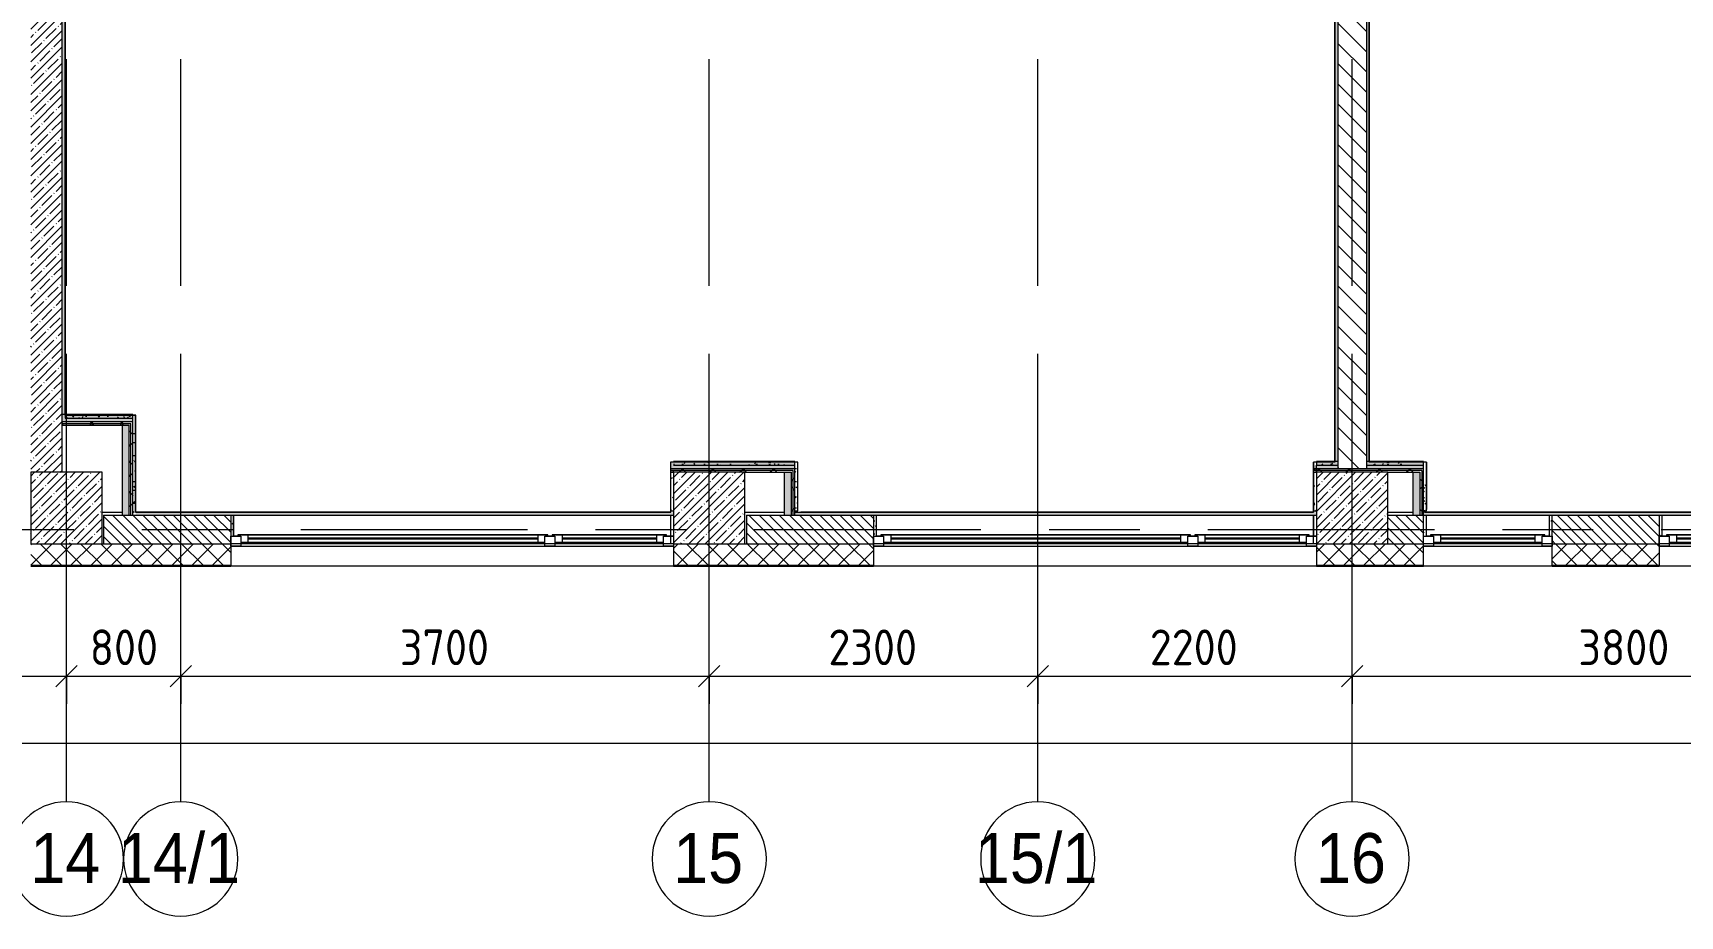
# Model space of a CAD drawing. Header units: millimetres. Extents: x 35363 to 232034, y -8553 to 29000.
# Drawn here: x 47425 to 58956, y -2706 to 3476 of the extents above; entities that cross this region are included whole.
import ezdxf

# ---------------------------------------------------------------- set-up
doc = ezdxf.new("R2010")
doc.units = ezdxf.units.MM
doc.linetypes.add('Осевая', pattern=[3175, 635, -476.25, 1587.5, -476.25])
for name, color, linetype, lineweight in [('A-ANNO-DIMS', 7, 'Continuous', 9), ('A-ANNO-DIMS-100', 7, 'Continuous', 9), ('A-GLAZ', 7, 'Continuous', 9), ('A-GLAZ-1', 7, 'Continuous', 13), ('A-WALL', 7, 'Continuous', 9), ('I-WALL', 7, 'Continuous', 9), ('S-COLS', 7, 'Continuous', 9), ('Оси', 7, 'Continuous', 9), ('Оси-1', 7, 'Continuous', 20), ('Оси-2', 7, 'Осевая', 9)]:
    doc.layers.add(name, color=color, linetype=linetype, lineweight=lineweight)
doc.layers.add('A-WALL-1', color=7, linetype='Continuous', lineweight=9, true_color=0x3c3c3c)
doc.layers.add('A-WALL-FNSH-1', color=7, linetype='Continuous', lineweight=9, true_color=0x3c3c3c)
doc.styles.add('Arial', font='arial.ttf', dxfattribs={"width": 0.9, "height": 350})
doc.styles.add('ISOCPEUR', font='isocpeur.ttf', dxfattribs={"width": 0.9, "height": 250})
doc.dimstyles.new('ISO-2_5_0_9К_БОЛЬШОЙ', dxfattribs={"dimscale": 304.8, "dimtxt": 248.995294, "dimasz": 0.492126, "dimexe": 0.393701, "dimexo": 0.984252, "dimgap": 0, "dimtad": 1, "dimdec": 0, "dimrnd": 10, "dimzin": 0, "dimdsep": 46, "dimtxsty": 'ISOCPEUR', "dimblk1": 'OBLIQUE', "dimblk2": 'OBLIQUE', "dimsah": 1, "dimcen": 0.09, "dimdle": 0.393701, "dimazin": 0, "dimtfac": 1, "dimtdec": 4, "dimtix": 1, "dimtmove": 0, "dimatfit": 3, "dimfxl": 1, "dimtvp": 1, "dimtolj": 1, "dimtzin": 0, "dimarcsym": 2})
pattern_1 = [(135, (0, 0), (-35.35534, -35.35534), [])]
pattern_2 = [(0, (0, 0), (121.92, 30.48), [10.058, -81.382, 10.058, -81.382, -487.68]), (0, (0, 0), (121.92, 30.48), [-182.88, 10.058, -172.822, 10.058, -81.382, -213.36]), (0, (0, 0), (121.92, 30.48), [-457.2, 10.058, -50.902, 10.058, -142.342]), (120, (45.72, 15.24), (-87.356454, 90.345817), [10.058, -81.382, 10.058, -81.382, -487.68]), (120, (45.72, 15.24), (-87.356454, 90.345817), [-182.88, 10.058, -172.822, 10.058, -81.382, -213.36]), (120, (45.72, 15.24), (-87.356454, 90.345817), [-457.2, 10.058, -50.902, 10.058, -142.342]), (240, (60.96, 76.2), (-34.563546, -120.825817), [10.058, -81.382, 10.058, -81.382, -487.68]), (240, (60.96, 76.2), (-34.563546, -120.825817), [-182.88, 10.058, -172.822, 10.058, -81.382, -213.36]), (240, (60.96, 76.2), (-34.563546, -120.825817), [-457.2, 10.058, -50.902, 10.058, -142.342])]
pattern_3 = [(45, (0, 0), (-106.066, 106.066), []), (135, (0, 0), (-106.066, -106.066), [])]

# ---------------------------------------------------------------- blocks, each defined once
blk = doc.blocks.new('BSC_Колонна _Прямоугольная - 500х500-V7-План заполнения и маркировки дверных проемов 2 этажа в осях 12-23')
at = {"layer": 'S-COLS'}
h = blk.add_hatch(dxfattribs=at)
h.set_pattern_fill('FP_8', color=256, style=0, pattern_type=2)
h.set_pattern_definition([(45, (-47660, -150), (-57.02463, 57.02463), []), (45, (-47602.975, -150), (-57.02463, 57.02463), [100.806, -20.161, 3.353, -16.808])])
h.paths.add_polyline_path([(-250, -250), (250, -250), (250, 250), (-250, 250)])
for p, q in [((250, 250), (-250, 250)), ((-250, 250), (-250, -250)), ((250, -250), (250, 250)), ((-250, -250), (250, -250))]:
    blk.add_line(p, q, dxfattribs=at)
blk = doc.blocks.new('BSC_Колонна _Прямоугольная - 500х500-V8-План заполнения и маркировки дверных проемов 2 этажа в осях 12-23')
at = {"layer": 'S-COLS'}
h = blk.add_hatch(dxfattribs=at)
h.set_pattern_fill('FP_9', color=256, style=0, pattern_type=2)
h.set_pattern_definition([(45, (-52160, -150), (-57.02463, 57.02463), []), (45, (-52102.975, -150), (-57.02463, 57.02463), [100.806, -20.161, 3.353, -16.808])])
h.paths.add_polyline_path([(-250, -250), (250, -250), (250, 250), (-250, 250)])
for p, q in [((250, 250), (-250, 250)), ((-250, 250), (-250, -250)), ((250, -250), (250, 250)), ((-250, -250), (250, -250))]:
    blk.add_line(p, q, dxfattribs=at)
blk = doc.blocks.new('BSC_Колонна _Прямоугольная - 500х500-V16-План заполнения и маркировки дверных проемов 2 этажа в осях 12-23')
at = {"layer": 'S-COLS'}
h = blk.add_hatch(dxfattribs=at)
h.set_pattern_fill('FP_28', color=256, style=0, pattern_type=2)
h.set_pattern_definition([(45, (-56660, -150), (-57.02463, 57.02463), []), (45, (-56602.975, -150), (-57.02463, 57.02463), [100.806, -20.161, 3.353, -16.808])])
h.paths.add_polyline_path([(-210, -250), (250, -250), (250, 250), (-250, 250), (-250, -250)])
for p, q in [((250, 250), (-250, 250)), ((-250, 250), (-250, -250)), ((250, -250), (250, 250)), ((-250, -250), (250, -250))]:
    blk.add_line(p, q, dxfattribs=at)
blk = doc.blocks.new('120_Окно_СКБ_1Ст - 120_Окно_СКБ_1Ст 900х2500_h_-20664874-План заполнения и маркировки дверных проемов 2 этажа в осях 12-23')
at = {"layer": 'A-GLAZ'}
for p, q in [((450, -57), (-450, -57)), ((-330, -107), (330, -107)), ((-430, -127), (-400, -127)), ((330, -117), (-330, -117)), ((400, -127), (430, -127))]:
    blk.add_line(p, q, dxfattribs=at)
at = {"layer": 'A-GLAZ-1'}
for p, q in [((-450, -127), (-450, -57)), ((-450, -57), (-380, -57)), ((-380, -57), (-380, -127)), ((380, -87), (-380, -87)), ((-380, -87), (-380, -127)), ((-330, -137), (-330, -87)), ((330, -137), (330, -87)), ((380, -127), (380, -57)), ((380, -57), (450, -57)), ((380, -127), (380, -87)), ((450, -57), (450, -127)), ((-380, -127), (-450, -127)), ((-380, -127), (-400, -127)), ((-400, -127), (-400, -137)), ((-400, -137), (400, -137)), ((400, -137), (-400, -137)), ((450, -127), (380, -127)), ((400, -127), (380, -127)), ((400, -137), (400, -127))]:
    blk.add_line(p, q, dxfattribs=at)
blk = doc.blocks.new('120_Окно_СКБ_2Ст - 120_Окно_СКБ_2Ст 2100х2500 _мал створка СЛЕВА_-22446485-План заполнения и маркировки дверных проемов 2 этажа в осях 12-23')
at = {"layer": 'A-GLAZ'}
for p, q in [((1050, -57), (-1050, -57)), ((-930, -107), (-270, -107)), ((-100, -107), (930, -107)), ((-1050, -127), (-1000, -127)), ((-270, -117), (-930, -117)), ((-200, -127), (-170, -127)), ((930, -117), (-100, -117)), ((1000, -127), (1030, -127))]:
    blk.add_line(p, q, dxfattribs=at)
at = {"layer": 'A-GLAZ-1'}
for p, q in [((-1050, -127), (-1050, -57)), ((-1050, -57), (-980, -57)), ((-980, -57), (-980, -127)), ((-220, -87), (-980, -87)), ((-980, -87), (-980, -127)), ((-930, -137), (-930, -87)), ((-270, -137), (-270, -87)), ((-220, -127), (-220, -57)), ((-220, -57), (-150, -57)), ((-220, -127), (-220, -87)), ((-150, -57), (-150, -127)), ((980, -87), (-150, -87)), ((-150, -87), (-150, -127)), ((-100, -137), (-100, -87)), ((930, -137), (930, -87)), ((980, -127), (980, -57)), ((980, -57), (1050, -57)), ((980, -127), (980, -87)), ((1050, -57), (1050, -127)), ((-980, -127), (-1050, -127)), ((-980, -127), (-1000, -127)), ((-1000, -127), (-1000, -137)), ((-1000, -137), (-200, -137)), ((-200, -137), (-1000, -137)), ((-150, -127), (-220, -127)), ((-200, -127), (-220, -127)), ((-200, -137), (-200, -127)), ((-150, -127), (-170, -127)), ((-170, -127), (-170, -137)), ((-170, -137), (1000, -137)), ((1000, -137), (-170, -137)), ((1050, -127), (980, -127)), ((1000, -127), (980, -127)), ((1000, -137), (1000, -127))]:
    blk.add_line(p, q, dxfattribs=at)
blk = doc.blocks.new('120_Окно_СКБ_2Ст - 120_Окно_СКБ_2Ст 3100х2500 _мал_ створка слева-2_-V21-План заполнения и маркировки дверных проемов 2 этажа в осях 12-23')
at = {"layer": 'A-GLAZ'}
for p, q in [((1550, -57), (-1550, -57)), ((-1430, -107), (-770, -107)), ((-600, -107), (1430, -107)), ((-1550, -127), (-1500, -127)), ((-770, -117), (-1430, -117)), ((-700, -127), (-670, -127)), ((1430, -117), (-600, -117)), ((1500, -127), (1530, -127))]:
    blk.add_line(p, q, dxfattribs=at)
at = {"layer": 'A-GLAZ-1'}
for p, q in [((-1550, -127), (-1550, -57)), ((-1550, -57), (-1480, -57)), ((-1480, -57), (-1480, -127)), ((-720, -87), (-1480, -87)), ((-1480, -87), (-1480, -127)), ((-1430, -137), (-1430, -87)), ((-770, -137), (-770, -87)), ((-720, -127), (-720, -57)), ((-720, -57), (-650, -57)), ((-720, -127), (-720, -87)), ((-650, -57), (-650, -127)), ((1480, -87), (-650, -87)), ((-650, -87), (-650, -127)), ((-600, -137), (-600, -87)), ((1430, -137), (1430, -87)), ((1480, -127), (1480, -57)), ((1480, -57), (1550, -57)), ((1480, -127), (1480, -87)), ((1550, -57), (1550, -127)), ((-1480, -127), (-1550, -127)), ((-1480, -127), (-1500, -127)), ((-1500, -127), (-1500, -137)), ((-1500, -137), (-700, -137)), ((-700, -137), (-1500, -137)), ((-650, -127), (-720, -127)), ((-700, -127), (-720, -127)), ((-700, -137), (-700, -127)), ((-650, -127), (-670, -127)), ((-670, -127), (-670, -137)), ((-670, -137), (1500, -137)), ((1500, -137), (-670, -137)), ((1550, -127), (1480, -127)), ((1500, -127), (1480, -127)), ((1500, -137), (1500, -127))]:
    blk.add_line(p, q, dxfattribs=at)
blk = doc.blocks.new('120_Окно_СКБ_2Ст - 120_Окно_СКБ_2Ст 3100х2500 _мал_ створка слева-2_-V22-План заполнения и маркировки дверных проемов 2 этажа в осях 12-23')
at = {"layer": 'A-GLAZ'}
for p, q in [((1550, -57), (-1550, -57)), ((-1430, -107), (-770, -107)), ((-600, -107), (1430, -107)), ((-1550, -127), (-1500, -127)), ((-770, -117), (-1430, -117)), ((-700, -127), (-670, -127)), ((1430, -117), (-600, -117)), ((1500, -127), (1530, -127))]:
    blk.add_line(p, q, dxfattribs=at)
at = {"layer": 'A-GLAZ-1'}
for p, q in [((-1550, -127), (-1550, -57)), ((-1550, -57), (-1480, -57)), ((-1480, -57), (-1480, -127)), ((-720, -87), (-1480, -87)), ((-1480, -87), (-1480, -127)), ((-1430, -137), (-1430, -87)), ((-770, -137), (-770, -87)), ((-720, -127), (-720, -57)), ((-720, -57), (-650, -57)), ((-720, -127), (-720, -87)), ((-650, -57), (-650, -127)), ((1480, -87), (-650, -87)), ((-650, -87), (-650, -127)), ((-600, -137), (-600, -87)), ((1430, -137), (1430, -87)), ((1480, -127), (1480, -57)), ((1480, -57), (1550, -57)), ((1480, -127), (1480, -87)), ((1550, -57), (1550, -127)), ((-1480, -127), (-1550, -127)), ((-1480, -127), (-1500, -127)), ((-1500, -127), (-1500, -137)), ((-1500, -137), (-700, -137)), ((-700, -137), (-1500, -137)), ((-650, -127), (-720, -127)), ((-700, -127), (-720, -127)), ((-700, -137), (-700, -127)), ((-650, -127), (-670, -127)), ((-670, -127), (-670, -137)), ((-670, -137), (1500, -137)), ((1500, -137), (-670, -137)), ((1550, -127), (1480, -127)), ((1500, -127), (1480, -127)), ((1500, -137), (1500, -127))]:
    blk.add_line(p, q, dxfattribs=at)
blk = doc.blocks.new('Ось сетки - D8-29747960-План заполнения и маркировки дверных проемов 2 этажа в осях 12-23')
at = {"layer": 'Оси-1'}
for start, end in [(360, 180), (180, 360)]:
    blk.add_arc((0, 0), 4, start, end, dxfattribs=at)
blk = doc.blocks.new('DIMBLOCK17-План заполнения и маркировки дверных проемов 2 этажа в осях 12-23')
at = {"layer": 'A-ANNO-DIMS-100'}
for p, q in [((43160, -1220), (43160, -907)), ((47660, -1220), (47660, -907)), ((43160, -1027), (47660, -1027)), ((43160, -1027), (43160, -1220)), ((47660, -1027), (47660, -1220))]:
    blk.add_line(p, q, dxfattribs=at)
at = {"layer": 'A-ANNO-DIMS-100', "lineweight": 20}
for p, q in [((43160, -1027), (43085, -1102)), ((43160, -1027), (43235, -952)), ((47660, -1027), (47585, -1102)), ((47660, -1027), (47735, -952))]:
    blk.add_line(p, q, dxfattribs=at)
at = {"layer": 'A-ANNO-DIMS-100', "color": 0, "insert": (45082, -700), "char_height": 250, "width": 787.21, "attachment_point": 1, "line_spacing_factor": 1.149209, "style": 'ISOCPEUR'}
blk.add_mtext('4500', dxfattribs=at)
blk = doc.blocks.new('_Oblique')
at = {"color": 0, "linetype": 'ByBlock', "lineweight": -2}
blk.add_line((-0.5, -0.5), (0.5, 0.5), dxfattribs=at)
blk = doc.blocks.new('DIMBLOCK18-План заполнения и маркировки дверных проемов 2 этажа в осях 12-23')
at = {"layer": 'A-ANNO-DIMS-100'}
for p, q in [((47660, -1220), (47660, -907)), ((48460, -1220), (48460, -907)), ((47660, -1027), (48460, -1027)), ((47660, -1027), (47660, -1220)), ((48460, -1027), (48460, -1220))]:
    blk.add_line(p, q, dxfattribs=at)
at = {"layer": 'A-ANNO-DIMS-100', "lineweight": 20}
for p, q in [((47660, -1027), (47585, -1102)), ((47660, -1027), (47735, -952)), ((48460, -1027), (48385, -1102)), ((48460, -1027), (48535, -952))]:
    blk.add_line(p, q, dxfattribs=at)
at = {"layer": 'A-ANNO-DIMS-100', "color": 0, "insert": (47823, -700), "char_height": 250, "width": 568.86, "attachment_point": 1, "line_spacing_factor": 1.149209, "style": 'ISOCPEUR'}
blk.add_mtext('800', dxfattribs=at)
blk = doc.blocks.new('DIMBLOCK19-План заполнения и маркировки дверных проемов 2 этажа в осях 12-23')
at = {"layer": 'A-ANNO-DIMS-100'}
for p, q in [((48460, -1220), (48460, -907)), ((52160, -1220), (52160, -907)), ((48460, -1027), (52160, -1027)), ((48460, -1027), (48460, -1220)), ((52160, -1027), (52160, -1220))]:
    blk.add_line(p, q, dxfattribs=at)
at = {"layer": 'A-ANNO-DIMS-100', "lineweight": 20}
for p, q in [((48460, -1027), (48385, -1102)), ((48460, -1027), (48535, -952)), ((52160, -1027), (52085, -1102)), ((52160, -1027), (52235, -952))]:
    blk.add_line(p, q, dxfattribs=at)
at = {"layer": 'A-ANNO-DIMS-100', "color": 0, "insert": (49994, -700), "char_height": 250, "width": 758.48, "attachment_point": 1, "line_spacing_factor": 1.149209, "style": 'ISOCPEUR'}
blk.add_mtext('3700', dxfattribs=at)
blk = doc.blocks.new('DIMBLOCK20-План заполнения и маркировки дверных проемов 2 этажа в осях 12-23')
at = {"layer": 'A-ANNO-DIMS-100'}
for p, q in [((52160, -1220), (52160, -907)), ((54460, -1220), (54460, -907)), ((52160, -1027), (54460, -1027)), ((52160, -1027), (52160, -1220)), ((54460, -1027), (54460, -1220))]:
    blk.add_line(p, q, dxfattribs=at)
at = {"layer": 'A-ANNO-DIMS-100', "lineweight": 20}
for p, q in [((52160, -1027), (52085, -1102)), ((52160, -1027), (52235, -952)), ((54460, -1027), (54385, -1102)), ((54460, -1027), (54535, -952))]:
    blk.add_line(p, q, dxfattribs=at)
at = {"layer": 'A-ANNO-DIMS-100', "color": 0, "insert": (52994, -700), "char_height": 250, "width": 758.48, "attachment_point": 1, "line_spacing_factor": 1.149209, "style": 'ISOCPEUR'}
blk.add_mtext('2300', dxfattribs=at)
blk = doc.blocks.new('DIMBLOCK21-План заполнения и маркировки дверных проемов 2 этажа в осях 12-23')
at = {"layer": 'A-ANNO-DIMS-100'}
for p, q in [((54460, -1220), (54460, -907)), ((56660, -1220), (56660, -907)), ((54460, -1027), (56660, -1027)), ((54460, -1027), (54460, -1220)), ((56660, -1027), (56660, -1220))]:
    blk.add_line(p, q, dxfattribs=at)
at = {"layer": 'A-ANNO-DIMS-100', "lineweight": 20}
for p, q in [((54460, -1027), (54385, -1102)), ((54460, -1027), (54535, -952)), ((56660, -1027), (56585, -1102)), ((56660, -1027), (56735, -952))]:
    blk.add_line(p, q, dxfattribs=at)
at = {"layer": 'A-ANNO-DIMS-100', "color": 0, "insert": (55244, -700), "char_height": 250, "width": 758.48, "attachment_point": 1, "line_spacing_factor": 1.149209, "style": 'ISOCPEUR'}
blk.add_mtext('2200', dxfattribs=at)
blk = doc.blocks.new('DIMBLOCK22-План заполнения и маркировки дверных проемов 2 этажа в осях 12-23')
at = {"layer": 'A-ANNO-DIMS-100'}
for p, q in [((56660, -1220), (56660, -907)), ((60460, -1220), (60460, -907)), ((56660, -1027), (60460, -1027)), ((56660, -1027), (56660, -1220)), ((60460, -1027), (60460, -1220))]:
    blk.add_line(p, q, dxfattribs=at)
at = {"layer": 'A-ANNO-DIMS-100', "lineweight": 20}
for p, q in [((56660, -1027), (56585, -1102)), ((56660, -1027), (56735, -952)), ((60460, -1027), (60385, -1102)), ((60460, -1027), (60535, -952))]:
    blk.add_line(p, q, dxfattribs=at)
at = {"layer": 'A-ANNO-DIMS-100', "color": 0, "insert": (58244, -700), "char_height": 250, "width": 758.48, "attachment_point": 1, "line_spacing_factor": 1.149209, "style": 'ISOCPEUR'}
blk.add_mtext('3800', dxfattribs=at)
blk = doc.blocks.new('DIMBLOCK49-План заполнения и маркировки дверных проемов 2 этажа в осях 12-23')
at = {"layer": 'A-ANNO-DIMS-100'}
for p, q in [((38310, -1689), (38310, -1375)), ((84560, -1689), (84560, -1375)), ((38190, -1495), (84680, -1495)), ((38310, -1495), (38310, -1689)), ((84560, -1495), (84560, -1689))]:
    blk.add_line(p, q, dxfattribs=at)
at = {"layer": 'A-ANNO-DIMS-100', "lineweight": 20}
for p, q in [((38310, -1495), (38235, -1570)), ((38310, -1495), (38385, -1420)), ((84560, -1495), (84485, -1570)), ((84560, -1495), (84635, -1420))]:
    blk.add_line(p, q, dxfattribs=at)
at = {"layer": 'A-ANNO-DIMS-100', "color": 0, "insert": (61028, -1168), "char_height": 250, "width": 976.83, "attachment_point": 1, "line_spacing_factor": 1.149209, "style": 'ISOCPEUR'}
blk.add_mtext('46250', dxfattribs=at)

msp = doc.modelspace()

# ---------------------------------------------------------------- hatches: boundary and pattern name
at = {"layer": 'A-WALL'}
h = msp.add_hatch(dxfattribs=at)
h.set_pattern_fill('FP_20', color=256, style=0, pattern_type=2)
h.set_pattern_definition(pattern_1)
h.paths.add_polyline_path([(48457.6, -100), (48810, -100), (48810, 100), (47920, 100), (47920, -100)])
h = msp.add_hatch(dxfattribs=at)
h.set_pattern_fill('FP_20', color=256, style=0, pattern_type=2)
h.set_pattern_definition(pattern_1)
h.paths.add_polyline_path([(52420, -100), (53310, -100), (53310, 100), (52420, 100)])
h = msp.add_hatch(dxfattribs=at)
h.set_pattern_fill('FP_20', color=256, style=0, pattern_type=2)
h.set_pattern_definition(pattern_1)
h.paths.add_polyline_path([(58629.8, -100), (58810, -100), (58810, 100), (58060, 100), (58060, -100)])
h.paths.add_polyline_path([(56910, -100), (57160, -100), (57160, 100), (56910, 100)])
h = msp.add_hatch(dxfattribs=at)
h.set_pattern_fill('FP_21', color=256, style=0, pattern_type=2)
h.set_pattern_definition([(45, (0, 0), (-70.71068, 70.71068), []), (135, (0, 0), (-70.71068, -70.71068), [])])
h.paths.add_polyline_path([(75700, -250), (75700, -100), (71560, -100), (71560, -250), (74614.8, -250)])
h.paths.add_polyline_path([(66160, -250), (66160, -100), (65160, -100), (65160, -250), (65895.8, -250)])
h.paths.add_polyline_path([(67060, -250), (70660, -250), (70660, -100), (67060, -100), (67060, -124.1)])
h.paths.add_polyline_path([(61536.2, -250), (62060, -250), (62060, -100), (60910, -100), (60910, -250), (61410, -250)])
h.paths.add_polyline_path([(58060, -250), (58810, -250), (58810, -100), (58060, -100)])
h.paths.add_polyline_path([(53310, -250), (53310, -100), (51910, -100), (51910, -250), (52817.1, -250)])
h.paths.add_polyline_path([(57160, -250), (57160, -100), (56410, -100), (56410, -250)])
h.paths.add_polyline_path([(48810, -250), (48810, -100), (47410, -100), (47410, -250), (48457.6, -250)])
h.paths.add_polyline_path([(38742.7, -250), (39560, -250), (39560, -100), (38742.7, -100), (38742.7, -171.9)])
h.paths.add_polyline_path([(44936.3, -250), (45310, -250), (45310, -100), (44936.3, -100)])
h.paths.add_polyline_path([(42660, -250), (44036.3, -250), (44036.3, -100), (42660, -100), (42660, -124.1)])
at = {"layer": 'I-WALL'}
h = msp.add_hatch(dxfattribs=at)
h.set_pattern_fill('FP_17', color=256, style=0, pattern_type=2)
h.set_pattern_definition([(45, (0, 0), (-57.02463, 57.02463), []), (45, (57.025, 0), (-57.02463, 57.02463), [100.806, -20.161, 3.353, -16.808])])
h.paths.add_polyline_path([(47410, 400), (47630, 400), (47630, 7400), (47410, 7400), (47410, 789.1)])
h = msp.add_hatch(dxfattribs=at)
h.set_pattern_fill('FP_58', color=256, style=0, pattern_type=2)
h.set_pattern_definition(pattern_2)
h.paths.add_polyline_path([(47650, 805), (47650, 7380), (47630, 7380), (47630, 805)])
h = msp.add_hatch(dxfattribs=at)
h.set_pattern_fill('FP_19', color=256, style=0, pattern_type=2)
h.set_pattern_definition([(135, (0, 0), (-70.71068, -70.71068), [])])
h.paths.add_polyline_path([(56560, 425), (56760, 425), (56760, 7400), (56560, 7400), (56560, 450)])
h = msp.add_hatch(dxfattribs=at)
h.set_pattern_fill('FP_58', color=256, style=0, pattern_type=2)
h.set_pattern_definition(pattern_2)
h.paths.add_polyline_path([(56780, 450), (56780, 7380), (56760, 7380), (56760, 450)])
h = msp.add_hatch(dxfattribs=at)
h.set_pattern_fill('FP_58', color=256, style=0, pattern_type=2)
h.set_pattern_definition(pattern_2)
h.paths.add_polyline_path([(56540, 470), (56560, 470), (56560, 7070), (56540, 7070), (56540, 471)])
for points in [[(47630, 755), (48124.1, 755), (48124.1, 805), (47630, 805), (47630, 789.1)], [(48049.1, 100), (48099.1, 100), (48099.1, 730), (48049.1, 730)], [(51890, 425), (52760, 425), (52760, 475), (51910, 475), (51910, 470), (51890, 470)], [(56560, 425), (56560, 475), (56410, 475), (56410, 450), (56390, 450), (56390, 425), (56450.1, 425)], [(57085, 425), (57160, 425), (57160, 475), (56760, 475), (56760, 425), (56813.4, 425)], [(52685, 100), (52735, 100), (52735, 400), (52685, 400)], [(57085, 100), (57135, 100), (57135, 400), (57085, 400), (57085, 332.5)]]:
    msp.add_hatch(color=256, dxfattribs=at).paths.add_polyline_path(points)
h = msp.add_hatch(dxfattribs=at)
h.set_pattern_fill('FP_59', color=256, style=0, pattern_type=2)
h.set_pattern_definition(pattern_3)
h.paths.add_polyline_path([(48124.1, 742.5), (48124.1, 755), (47630, 755), (47630, 742.5), (48111.6, 742.5)])
h = msp.add_hatch(dxfattribs=at)
h.set_pattern_fill('FP_59', color=256, style=0, pattern_type=2)
h.set_pattern_definition(pattern_3)
h.paths.add_polyline_path([(47630, 730), (48111.6, 730), (48111.6, 742.5), (47630, 742.5)])
h = msp.add_hatch(dxfattribs=at)
h.set_pattern_fill('FP_58', color=256, style=0, pattern_type=2)
h.set_pattern_definition(pattern_2)
h.paths.add_polyline_path([(47731, 780), (48144.1, 780), (48144.1, 800), (47650, 800), (47650, 780)])
h = msp.add_hatch(dxfattribs=at)
h.set_pattern_fill('FP_59', color=256, style=0, pattern_type=2)
h.set_pattern_definition(pattern_3)
h.paths.add_polyline_path([(48099.1, 100), (48111.6, 100), (48111.6, 730), (48099.1, 730)])
h = msp.add_hatch(dxfattribs=at)
h.set_pattern_fill('FP_59', color=256, style=0, pattern_type=2)
h.set_pattern_definition(pattern_3)
h.paths.add_polyline_path([(48111.6, 100), (48124.1, 100), (48124.1, 742.5), (48111.6, 742.5), (48111.6, 730)])
h = msp.add_hatch(dxfattribs=at)
h.set_pattern_fill('FP_58', color=256, style=0, pattern_type=2)
h.set_pattern_definition(pattern_2)
h.paths.add_polyline_path([(48144.1, 100), (48144.1, 780), (48124.1, 780), (48124.1, 100)])
h = msp.add_hatch(dxfattribs=at)
h.set_pattern_fill('FP_58', color=256, style=0, pattern_type=2)
h.set_pattern_definition(pattern_2)
h.paths.add_polyline_path([(52780, 450), (52780, 470), (51910, 470), (51910, 450), (52760, 450)])
h = msp.add_hatch(dxfattribs=at)
h.set_pattern_fill('FP_58', color=256, style=0, pattern_type=2)
h.set_pattern_definition(pattern_2)
h.paths.add_polyline_path([(56560, 450), (56560, 470), (56390, 470), (56390, 450), (56450.1, 450)])
h = msp.add_hatch(dxfattribs=at)
h.set_pattern_fill('FP_58', color=256, style=0, pattern_type=2)
h.set_pattern_definition(pattern_2)
h.paths.add_polyline_path([(57176.7, 450), (57180, 450), (57180, 470), (56780, 470), (56780, 450), (57160, 450)])
h = msp.add_hatch(dxfattribs=at)
h.set_pattern_fill('FP_59', color=256, style=0, pattern_type=2)
h.set_pattern_definition(pattern_3)
h.paths.add_polyline_path([(52747.5, 412.5), (52760, 412.5), (52760, 425), (51890, 425), (51890, 412.5), (52090.5, 412.5)])
h = msp.add_hatch(dxfattribs=at)
h.set_pattern_fill('FP_59', color=256, style=0, pattern_type=2)
h.set_pattern_definition(pattern_3)
h.paths.add_polyline_path([(52747.5, 400), (52747.5, 412.5), (51890, 412.5), (51890, 400), (52735, 400)])
h = msp.add_hatch(dxfattribs=at)
h.set_pattern_fill('FP_58', color=256, style=0, pattern_type=2)
h.set_pattern_definition(pattern_2)
h.paths.add_polyline_path([(51910, 120), (51910, 410), (51890, 410), (51890, 120)])
h = msp.add_hatch(dxfattribs=at)
h.set_pattern_fill('FP_58', color=256, style=0, pattern_type=2)
h.set_pattern_definition(pattern_2)
h.paths.add_polyline_path([(51890, 130), (51910, 130), (51910, 400), (51890, 400)])
h = msp.add_hatch(dxfattribs=at)
h.set_pattern_fill('FP_59', color=256, style=0, pattern_type=2)
h.set_pattern_definition(pattern_3)
h.paths.add_polyline_path([(52735, 100), (52747.5, 100), (52747.5, 400), (52735, 400)])
h = msp.add_hatch(dxfattribs=at)
h.set_pattern_fill('FP_59', color=256, style=0, pattern_type=2)
h.set_pattern_definition(pattern_3)
h.paths.add_polyline_path([(52747.5, 100), (52760, 100), (52760, 412.5), (52747.5, 412.5), (52747.5, 400)])
h = msp.add_hatch(dxfattribs=at)
h.set_pattern_fill('FP_58', color=256, style=0, pattern_type=2)
h.set_pattern_definition(pattern_2)
h.paths.add_polyline_path([(52760, 130), (52780, 130), (52780, 450), (52760, 450)])
h = msp.add_hatch(dxfattribs=at)
h.set_pattern_fill('FP_58', color=256, style=0, pattern_type=2)
h.set_pattern_definition(pattern_2)
h.paths.add_polyline_path([(56410, 130), (56410, 450), (56390, 450), (56390, 130)])
h = msp.add_hatch(dxfattribs=at)
h.set_pattern_fill('FP_59', color=256, style=0, pattern_type=2)
h.set_pattern_definition(pattern_3)
h.paths.add_polyline_path([(56560, 412.5), (56760, 412.5), (56760, 425), (56390, 425), (56390, 412.5), (56450.1, 412.5)])
h = msp.add_hatch(dxfattribs=at)
h.set_pattern_fill('FP_59', color=256, style=0, pattern_type=2)
h.set_pattern_definition(pattern_3)
h.paths.add_polyline_path([(56450.1, 400), (56760, 400), (56760, 412.5), (56390, 412.5), (56390, 400), (56410, 400)])
h = msp.add_hatch(dxfattribs=at)
h.set_pattern_fill('FP_58', color=256, style=0, pattern_type=2)
h.set_pattern_definition(pattern_2)
h.paths.add_polyline_path([(56390, 120), (56410, 120), (56410, 400), (56390, 400), (56390, 121)])
h = msp.add_hatch(dxfattribs=at)
h.set_pattern_fill('FP_59', color=256, style=0, pattern_type=2)
h.set_pattern_definition(pattern_3)
h.paths.add_polyline_path([(57147.5, 412.5), (57147.5, 425), (56560, 425), (56560, 412.5), (57135, 412.5)])
h = msp.add_hatch(dxfattribs=at)
h.set_pattern_fill('FP_59', color=256, style=0, pattern_type=2)
h.set_pattern_definition(pattern_3)
h.paths.add_polyline_path([(57135, 400), (57135, 412.5), (56560, 412.5), (56560, 400), (57085, 400)])
h = msp.add_hatch(dxfattribs=at)
h.set_pattern_fill('FP_59', color=256, style=0, pattern_type=2)
h.set_pattern_definition(pattern_3)
h.paths.add_polyline_path([(57135, 100), (57147.5, 100), (57147.5, 412.5), (57135, 412.5), (57135, 332.5)])
h = msp.add_hatch(dxfattribs=at)
h.set_pattern_fill('FP_59', color=256, style=0, pattern_type=2)
h.set_pattern_definition(pattern_3)
h.paths.add_polyline_path([(57147.5, 100), (57160, 100), (57160, 425), (57147.5, 425), (57147.5, 332.5)])
h = msp.add_hatch(dxfattribs=at)
h.set_pattern_fill('FP_58', color=256, style=0, pattern_type=2)
h.set_pattern_definition(pattern_2)
h.paths.add_polyline_path([(57176.7, 130), (57180, 130), (57180, 450), (57160, 450), (57160, 130)])
h = msp.add_hatch(dxfattribs=at)
h.set_pattern_fill('FP_58', color=256, style=0, pattern_type=2)
h.set_pattern_definition(pattern_2)
h.paths.add_polyline_path([(51910, 100), (51910, 120), (48144.1, 120), (48144.1, 100), (51363.9, 100)])
h = msp.add_hatch(dxfattribs=at)
h.set_pattern_fill('FP_58', color=256, style=0, pattern_type=2)
h.set_pattern_definition(pattern_2)
h.paths.add_polyline_path([(56410, 100), (56410, 120), (52760, 120), (52760, 100), (55723.5, 100)])
h = msp.add_hatch(dxfattribs=at)
h.set_pattern_fill('FP_58', color=256, style=0, pattern_type=2)
h.set_pattern_definition(pattern_2)
h.paths.add_polyline_path([(60083, 100), (60900, 100), (60900, 120), (57160, 120), (57160, 100), (58629.8, 100)])
h = msp.add_hatch(dxfattribs=at)
h.set_pattern_fill('FP_58', color=256, style=0, pattern_type=2)
h.set_pattern_definition(pattern_2)
h.paths.add_polyline_path([(48810, -48), (48830, -48), (48830, 100), (48810, 100)])
h = msp.add_hatch(dxfattribs=at)
h.set_pattern_fill('FP_58', color=256, style=0, pattern_type=2)
h.set_pattern_definition(pattern_2)
h.paths.add_polyline_path([(53310, -48), (53330, -48), (53330, 100), (53310, 100)])
h = msp.add_hatch(dxfattribs=at)
h.set_pattern_fill('FP_58', color=256, style=0, pattern_type=2)
h.set_pattern_definition(pattern_2)
h.paths.add_polyline_path([(57176.7, -48), (57180, -48), (57180, 100), (57160, 100), (57160, -48)])
h = msp.add_hatch(dxfattribs=at)
h.set_pattern_fill('FP_58', color=256, style=0, pattern_type=2)
h.set_pattern_definition(pattern_2)
h.paths.add_polyline_path([(58040, -48), (58060, -48), (58060, 100), (58040, 100)])
h = msp.add_hatch(dxfattribs=at)
h.set_pattern_fill('FP_58', color=256, style=0, pattern_type=2)
h.set_pattern_definition(pattern_2)
h.paths.add_polyline_path([(58810, -48), (58830, -48), (58830, 100), (58810, 100)])

# ---------------------------------------------------------------- linework, layer by layer
at = {"layer": 'A-WALL'}
for p, q in [((47630, 755), (47630, 7400)), ((56560, 7400), (56560, 425)), ((56780, 471), (56780, 7380)), ((56540, 470), (56540, 7050)), ((47630, 755), (48124.1, 755)), ((47630, 742.5), (48111.6, 742.5)), ((47650, 800), (48144.1, 800)), ((48099.1, 100), (48099.1, 730)), ((48111.6, 100), (48111.6, 742.5)), ((56540, 470), (56390, 470)), ((52760, 425), (51890, 425)), ((52747.5, 412.5), (51890, 412.5)), ((51890, 400), (51910, 400)), ((52735, 100), (52735, 400)), ((52747.5, 100), (52747.5, 412.5)), ((57160, 425), (56390, 425)), ((57147.5, 412.5), (56390, 412.5)), ((56390, 400), (56410, 400)), ((57135, 400), (57135, 100)), ((57147.5, 412.5), (57147.5, 100)), ((48145.1, 120), (51890, 120)), ((52760, 120), (56390, 120)), ((47910, -100), (48810, -100)), ((51890, -100), (51890, -48)), ((52410, -100), (53310, -100)), ((56390, -100), (56390, -48)), ((56910, -100), (57160, -100)), ((58060, -100), (58810, -100)), ((47410, -250), (48810, -250)), ((47410, -253), (48810, -253)), ((51910, -258), (48810, -258)), ((51910, -250), (53310, -250)), ((51910, -253), (53310, -253)), ((56410, -258), (53310, -258)), ((56410, -250), (57160, -250)), ((56410, -253), (57160, -253)), ((58060, -258), (57160, -258)), ((58060, -250), (58810, -250)), ((58060, -253), (58810, -253)), ((60910, -258), (58810, -258))]:
    msp.add_line(p, q, dxfattribs=at)
at = {"layer": 'A-WALL-1'}
for p, q in [((56760, 7400), (56760, 425)), ((48124.1, 805), (47630, 805)), ((47630, 400), (47630, 755)), ((47630, 730), (48099.1, 730)), ((47650, 800), (47650, 780)), ((47650, 780), (48124.1, 780)), ((48049.1, 730), (48049.1, 100)), ((48124.1, 100), (48124.1, 805)), ((48144.1, 120), (48144.1, 800)), ((52780, 470), (51890, 470)), ((52760, 475), (51910, 475)), ((51910, 475), (51910, 470)), ((52760, 100), (52760, 475)), ((52780, 130), (52780, 470)), ((56560, 475), (56410, 475)), ((56410, 475), (56410, 450)), ((57160, 475), (56760, 475)), ((57180, 470), (56780, 470)), ((57160, -250), (57160, 475)), ((51910, 410), (51890, 410)), ((51910, 450), (52760, 450)), ((51910, 400), (51910, 410)), ((52410, 400), (52735, 400)), ((52685, 400), (52685, 100)), ((56410, 450), (56560, 450)), ((56410, 400), (56410, 450)), ((56760, 450), (57160, 450)), ((56910, 400), (57135, 400)), ((57085, 400), (57085, 100)), ((51890, 140.5), (51890, 130)), ((51890, 130), (51910, 130)), ((51890, 121), (51890, 120)), ((52760, 130), (52780, 130)), ((56390, 140.5), (56390, 130)), ((56390, 130), (56410, 130)), ((56390, 121), (56390, 120)), ((57160, 130), (57180, 130)), ((57170, 120), (57160, 120)), ((57180, 130), (57180, 140.5)), ((47920, 100), (47920, -100)), ((47920, 100), (51910, 100)), ((48810, 100), (48810, -250)), ((48830, -48), (48830, 100)), ((52420, 100), (52420, -100)), ((52420, 100), (56410, 100)), ((53310, 100), (53310, -250)), ((53330, -48), (53330, 100)), ((56910, 100), (60900, 100)), ((57180, -48), (57180, 100)), ((58040, 100), (58040, -48)), ((58060, -250), (58060, 100)), ((58810, 100), (58810, -250)), ((58830, -48), (58830, 100)), ((48810, -48), (48830, -48)), ((51910, -100), (51910, -250)), ((53310, -48), (53330, -48)), ((56410, -100), (56410, -250)), ((57160, -48), (57180, -48)), ((58040, -48), (58060, -48)), ((58810, -48), (58830, -48))]:
    msp.add_line(p, q, dxfattribs=at)
at = {"layer": 'A-WALL-FNSH-1'}
for p, q in [((47651, 801), (47651, 7379)), ((56781, 471), (56781, 7379)), ((47650, 7247.5), (47650, 800)), ((56539, 7049), (56539, 471)), ((48145.1, 801), (47651, 801)), ((48145.1, 121), (48145.1, 801)), ((51889, 471), (51889, 140.5)), ((52781, 471), (51889, 471)), ((51890, 140.5), (51890, 470)), ((52781, 130), (52781, 471)), ((56389, 471), (56389, 121)), ((56539, 471), (56389, 471)), ((56390, 470), (56389, 470)), ((56389, 470), (56389, 140.5)), ((56390, 121), (56390, 470)), ((56390, 140.5), (56390, 470)), ((56780, 471), (56780, 470)), ((57181, 471), (56781, 471)), ((57180, 470), (57180, 140.5)), ((57181, 140.5), (57181, 471)), ((51890, 420.5), (51889, 420.5)), ((51889, 420.5), (51889, 121)), ((51890, 121), (51890, 420.5)), ((48144.1, 120), (48145.1, 120)), ((51889, 121), (48145.1, 121)), ((51889, 140.5), (51890, 140.5)), ((52780, 130), (52781, 130)), ((56389, 121), (52800, 121)), ((52800, 121), (52800, 120)), ((56389, 140.5), (56390, 140.5)), ((60889, 121), (57170, 121)), ((57170, 121), (57170, 120)), ((57170, 120), (60900, 120)), ((57180, 140.5), (57181, 140.5)), ((48831, -48), (48831, 100)), ((51889, 100), (51889, -48)), ((51890, -48), (51890, 100)), ((53331, -48), (53331, 100)), ((56389, 100), (56389, -48)), ((56390, -48), (56390, 100)), ((57181, -48), (57181, 100)), ((58039, 100), (58039, -48)), ((58831, -48), (58831, 100)), ((48830, -48), (48831, -48)), ((51889, -48), (51890, -48)), ((53330, -48), (53331, -48)), ((56389, -48), (56390, -48)), ((57180, -48), (57181, -48)), ((58039, -48), (58040, -48)), ((58830, -48), (58831, -48)), ((47410, -258), (48810, -258)), ((48810, -258), (48810, -250)), ((51910, -250), (51910, -258)), ((51910, -258), (53310, -258)), ((53310, -258), (53310, -250)), ((56410, -250), (56410, -258)), ((56410, -258), (57160, -258)), ((57160, -258), (57160, -250)), ((58060, -250), (58060, -258)), ((58060, -258), (58810, -258)), ((58810, -258), (58810, -250))]:
    msp.add_line(p, q, dxfattribs=at)
at = {"layer": 'I-WALL'}
for p, q in [((47910, 120), (48049.1, 120)), ((52410, 120), (52685, 120)), ((56910, 120), (57085, 120)), ((51910, -100), (48810, -100)), ((51910, -48), (51890, -48)), ((56410, -100), (53310, -100)), ((56410, -48), (56390, -48)), ((58060, -100), (57160, -100)), ((60910, -100), (58810, -100))]:
    msp.add_line(p, q, dxfattribs=at)
at = {"layer": 'Оси'}
for p, q in [((47660, -1906.3), (47660, 593.7)), ((48460, -1906.3), (48460, 593.7)), ((52160, -1906.3), (52160, 593.7)), ((54460, -1906.3), (54460, 593.7)), ((56660, -1906.3), (56660, 593.7))]:
    msp.add_line(p, q, dxfattribs=at)
at = {"layer": 'Оси-2'}
for p, q in [((47660, 593.7), (47660, 24898.1)), ((48460, 593.7), (48460, 24898.1)), ((52160, 593.7), (52160, 24898.1)), ((54460, 593.7), (54460, 24898.1)), ((56660, 593.7), (56660, 24898.1)), ((38663.4, 0), (82200, 0))]:
    msp.add_line(p, q, dxfattribs=at)

# ---------------------------------------------------------------- block references
at = {"layer": 'A-GLAZ', "rotation": 180}
for name, p in [('120_Окно_СКБ_2Ст - 120_Окно_СКБ_2Ст 3100х2500 _мал_ створка слева-2_-V21-План заполнения и маркировки дверных проемов 2 этажа в осях 12-23', (50360, -175)), ('120_Окно_СКБ_2Ст - 120_Окно_СКБ_2Ст 3100х2500 _мал_ створка слева-2_-V22-План заполнения и маркировки дверных проемов 2 этажа в осях 12-23', (54860, -175)), ('120_Окно_СКБ_1Ст - 120_Окно_СКБ_1Ст 900х2500_h_-20664874-План заполнения и маркировки дверных проемов 2 этажа в осях 12-23', (57610, -175)), ('120_Окно_СКБ_2Ст - 120_Окно_СКБ_2Ст 2100х2500 _мал створка СЛЕВА_-22446485-План заполнения и маркировки дверных проемов 2 этажа в осях 12-23', (59860, -175))]:
    msp.add_blockref(name, p, dxfattribs=at)
at = {"layer": 'S-COLS'}
for name, p in [('BSC_Колонна _Прямоугольная - 500х500-V7-План заполнения и маркировки дверных проемов 2 этажа в осях 12-23', (47660, 150)), ('BSC_Колонна _Прямоугольная - 500х500-V8-План заполнения и маркировки дверных проемов 2 этажа в осях 12-23', (52160, 150)), ('BSC_Колонна _Прямоугольная - 500х500-V16-План заполнения и маркировки дверных проемов 2 этажа в осях 12-23', (56660, 150))]:
    msp.add_blockref(name, p, dxfattribs=at)
at = {"layer": 'Оси-1', "xscale": 99.99999999999993, "yscale": 99.99999999999993, "zscale": 99.99999999999993}
for p in [(47660, -2306.3), (48460, -2306.3), (52160, -2306.3), (54460, -2306.3), (56660, -2306.3)]:
    msp.add_blockref('Ось сетки - D8-29747960-План заполнения и маркировки дверных проемов 2 этажа в осях 12-23', p, dxfattribs=at)

# ---------------------------------------------------------------- texts
at = {"layer": 'Оси', "char_height": 350, "attachment_point": 1, "style": 'Arial'}
for s, insert, width in [('14', (47407.4, -2125.6), 606.076), ('14/1', (48019.7, -2125.6), 1060.633), ('15', (51907.4, -2125.6), 606.076), ('15/1', (54019.7, -2125.6), 1060.633), ('16', (56407.4, -2125.6), 606.076)]:
    msp.add_mtext(s, dxfattribs=dict(at, insert=insert, width=width))

# ---------------------------------------------------------------- dimensions: what is measured, and where the dimension line sits
at = {"layer": 'A-ANNO-DIMS'}
for base, p1, p2, override, picture, middle in [((47660, -1026.5), (43160, -920.5), (47660, -920.5), {"dimpost": '<>', "dimfxl": 4500}, 'DIMBLOCK17-План заполнения и маркировки дверных проемов 2 этажа в осях 12-23', (45410, -901.5)), ((48460, -1026.5), (47660, -920.5), (48460, -920.5), {"dimpost": '<>', "dimfxl": 800}, 'DIMBLOCK18-План заполнения и маркировки дверных проемов 2 этажа в осях 12-23', (48060, -901.5)), ((52160, -1026.5), (48460, -920.5), (52160, -920.5), {"dimpost": '<>', "dimfxl": 3700}, 'DIMBLOCK19-План заполнения и маркировки дверных проемов 2 этажа в осях 12-23', (50310, -901.5)), ((54460, -1026.5), (52160, -920.5), (54460, -920.5), {"dimpost": '<>', "dimfxl": 2300}, 'DIMBLOCK20-План заполнения и маркировки дверных проемов 2 этажа в осях 12-23', (53310, -901.5)), ((56660, -1026.5), (54460, -920.5), (56660, -920.5), {"dimpost": '<>', "dimfxl": 2200}, 'DIMBLOCK21-План заполнения и маркировки дверных проемов 2 этажа в осях 12-23', (55560, -901.5)), ((60460, -1026.5), (56660, -920.5), (60460, -920.5), {"dimpost": '<>', "dimfxl": 3800}, 'DIMBLOCK22-План заполнения и маркировки дверных проемов 2 этажа в осях 12-23', (58560, -901.5)), ((84560, -1494.9), (38310, -1388.9), (84560, -1388.9), {"dimpost": '<>', "dimfxl": 46250}, 'DIMBLOCK49-План заполнения и маркировки дверных проемов 2 этажа в осях 12-23', (61435, -1369.9))]:
    dim = msp.add_linear_dim(base=base, p1=p1, p2=p2, dimstyle='ISO-2_5_0_9К_БОЛЬШОЙ', override=override, dxfattribs=at)
    dim.commit()
    dim.dimension.update_dxf_attribs({"geometry": picture, "text_midpoint": middle})

doc.saveas('drawing.dxf')
